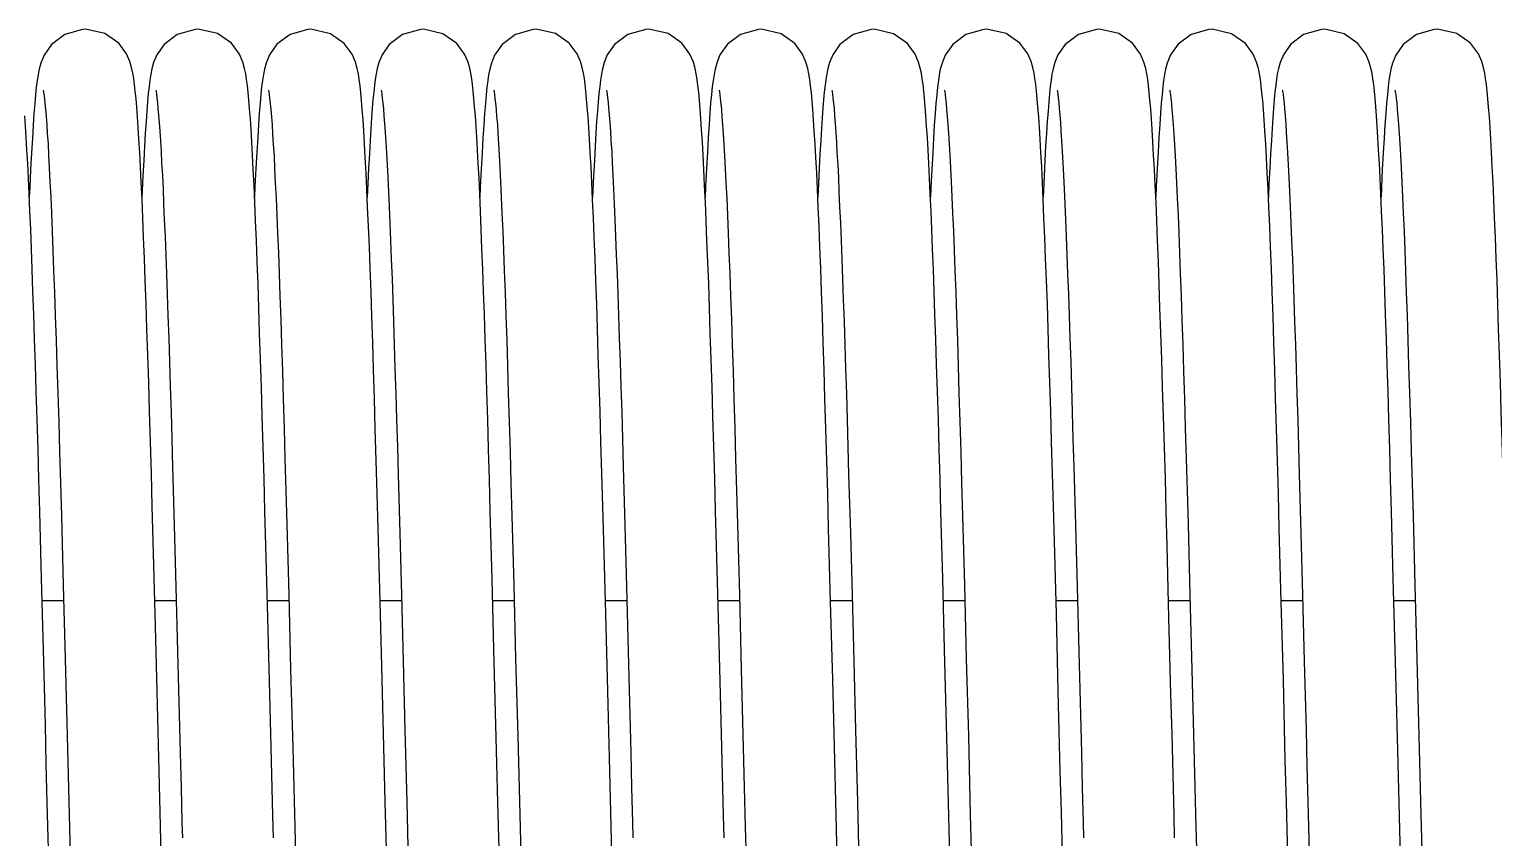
# Model space of a CAD drawing. Header units: millimetres. Extents: x 21899 to 38731, y -5425 to 3612.
# Drawn here: x 33722.3 to 33826.3, y -2716.3 to -2658.9 of the extents above; entities that cross this region are included whole.
import ezdxf

# ---------------------------------------------------------------- set-up
doc = ezdxf.new("R2010")
doc.units = ezdxf.units.MM

msp = doc.modelspace()

# ---------------------------------------------------------------- linework, layer by layer
at = {"color": 7, "linetype": 'Continuous'}
for p, q in [((33732.47, -2689.98), (33732.58, -2694.12)), ((33764.47, -2689.98), (33764.58, -2694.12)), ((33796.47, -2689.98), (33796.58, -2694.12)), ((33748.48, -2690.53), (33748.6, -2694.68)), ((33780.48, -2690.53), (33780.6, -2694.68)), ((33812.48, -2690.53), (33812.6, -2694.68)), ((33723.16, -2697.9), (33723.03, -2693.15)), ((33724.57, -2693.47), (33724.7, -2698.38)), ((33755.16, -2697.9), (33755.03, -2693.15)), ((33756.57, -2693.47), (33756.7, -2698.38)), ((33787.16, -2697.9), (33787.03, -2693.15)), ((33788.57, -2693.47), (33788.7, -2698.38)), ((33819.16, -2697.9), (33819.03, -2693.15)), ((33820.57, -2693.47), (33820.7, -2698.38)), ((33732.58, -2694.12), (33732.7, -2698.51)), ((33740.58, -2694.06), (33740.72, -2699.07)), ((33747.2, -2699.56), (33747.06, -2694.35)), ((33764.58, -2694.12), (33764.7, -2698.51)), ((33772.58, -2694.06), (33772.72, -2699.07)), ((33779.2, -2699.56), (33779.06, -2694.35)), ((33796.58, -2694.12), (33796.7, -2698.51)), ((33804.58, -2694.06), (33804.72, -2699.07)), ((33811.2, -2699.56), (33811.06, -2694.35)), ((33731.23, -2700.43), (33731.09, -2695.25)), ((33739.23, -2700.69), (33739.1, -2695.58)), ((33748.6, -2694.68), (33748.72, -2699.1)), ((33763.23, -2700.43), (33763.09, -2695.25)), ((33771.23, -2700.69), (33771.1, -2695.58)), ((33780.6, -2694.68), (33780.72, -2699.1)), ((33795.23, -2700.43), (33795.09, -2695.25)), ((33803.23, -2700.69), (33803.1, -2695.58)), ((33812.6, -2694.68), (33812.72, -2699.1)), ((33723.29, -2702.96), (33723.16, -2697.9)), ((33724.7, -2698.38), (33724.83, -2703.61)), ((33732.7, -2698.51), (33732.82, -2703.1)), ((33755.29, -2702.96), (33755.16, -2697.9)), ((33756.7, -2698.38), (33756.83, -2703.61)), ((33764.7, -2698.51), (33764.82, -2703.1)), ((33787.29, -2702.96), (33787.16, -2697.9)), ((33788.7, -2698.38), (33788.83, -2703.61)), ((33796.7, -2698.51), (33796.82, -2703.1)), ((33819.29, -2702.96), (33819.16, -2697.9)), ((33820.7, -2698.38), (33820.83, -2703.61)), ((33723.2, -2699.47), (33724.73, -2699.47)), ((33731.2, -2699.47), (33732.73, -2699.47)), ((33739.2, -2699.47), (33740.73, -2699.47)), ((33740.72, -2699.07), (33740.85, -2704.38)), ((33747.2, -2699.47), (33748.73, -2699.47)), ((33747.35, -2705.09), (33747.2, -2699.56)), ((33748.72, -2699.1), (33748.84, -2703.77)), ((33755.2, -2699.47), (33756.73, -2699.47)), ((33763.2, -2699.47), (33764.73, -2699.47)), ((33771.2, -2699.47), (33772.73, -2699.47)), ((33772.72, -2699.07), (33772.85, -2704.38)), ((33779.2, -2699.47), (33780.73, -2699.47)), ((33779.35, -2705.09), (33779.2, -2699.56)), ((33780.72, -2699.1), (33780.84, -2703.77)), ((33787.2, -2699.47), (33788.73, -2699.47)), ((33795.2, -2699.47), (33796.73, -2699.47)), ((33803.2, -2699.47), (33804.73, -2699.47)), ((33804.72, -2699.07), (33804.85, -2704.38)), ((33811.2, -2699.47), (33812.73, -2699.47)), ((33811.35, -2705.09), (33811.2, -2699.56)), ((33812.72, -2699.1), (33812.84, -2703.77)), ((33819.2, -2699.47), (33820.73, -2699.47)), ((33724.83, -2703.61), (33724.98, -2709.08)), ((33756.83, -2703.61), (33756.98, -2709.08)), ((33788.83, -2703.61), (33788.98, -2709.08)), ((33820.83, -2703.61), (33820.98, -2709.08)), ((33731.73, -2720.28), (33731.59, -2714.49)), ((33763.73, -2720.28), (33763.59, -2714.49)), ((33795.73, -2720.28), (33795.59, -2714.49)), ((33741.14, -2715.56), (33741.29, -2721.23)), ((33773.14, -2715.56), (33773.29, -2721.23)), ((33805.14, -2715.56), (33805.29, -2721.23))]:
    msp.add_line(p, q, dxfattribs=at)
for points in [[(33726.29, -2658.91), (33726.07, -2658.92), (33724.81, -2659.28), (33723.87, -2659.99), (33723.34, -2660.74), (33723.11, -2661.31), (33722.99, -2661.75), (33722.91, -2662.14), (33722.85, -2662.56), (33722.79, -2663.02), (33722.74, -2663.56), (33722.68, -2664.18), (33722.62, -2664.89)], [(33729.98, -2665.12), (33729.92, -2664.44), (33729.87, -2663.84), (33729.82, -2663.3), (33729.77, -2662.83), (33729.71, -2662.41), (33729.65, -2662.02), (33729.56, -2661.63), (33729.44, -2661.2), (33729.2, -2660.65), (33728.64, -2659.91), (33727.66, -2659.22), (33726.29, -2658.91)], [(33734.29, -2658.91), (33734.07, -2658.92), (33732.8, -2659.29), (33731.86, -2660), (33731.34, -2660.73), (33731.12, -2661.28), (33731, -2661.72), (33730.92, -2662.11), (33730.86, -2662.52), (33730.8, -2662.97), (33730.74, -2663.48), (33730.69, -2664.06), (33730.64, -2664.72)], [(33737.93, -2664.57), (33737.88, -2663.94), (33737.83, -2663.39), (33737.78, -2662.91), (33737.72, -2662.47), (33737.66, -2662.08), (33737.58, -2661.69), (33737.45, -2661.24), (33737.21, -2660.67), (33736.64, -2659.91), (33735.66, -2659.22), (33734.29, -2658.91)], [(33742.29, -2658.91), (33742.07, -2658.92), (33740.81, -2659.28), (33739.87, -2659.98), (33739.34, -2660.73), (33739.11, -2661.31), (33738.99, -2661.74), (33738.92, -2662.13), (33738.85, -2662.55), (33738.79, -2663.01), (33738.74, -2663.55), (33738.68, -2664.16), (33738.62, -2664.87)], [(33745.94, -2664.62), (33745.89, -2663.98), (33745.83, -2663.42), (33745.78, -2662.92), (33745.72, -2662.48), (33745.66, -2662.08), (33745.58, -2661.69), (33745.45, -2661.25), (33745.21, -2660.68), (33744.66, -2659.93), (33743.68, -2659.23), (33742.29, -2658.91)], [(33750.29, -2658.91), (33750.07, -2658.92), (33748.79, -2659.29), (33747.85, -2660), (33747.35, -2660.73), (33747.12, -2661.26), (33747, -2661.69), (33746.92, -2662.08), (33746.86, -2662.47), (33746.81, -2662.89), (33746.75, -2663.37), (33746.7, -2663.91), (33746.65, -2664.51), (33746.6, -2665.2)], [(33753.97, -2665.07), (33753.92, -2664.42), (33753.87, -2663.83), (33753.82, -2663.3), (33753.77, -2662.84), (33753.71, -2662.42), (33753.65, -2662.04), (33753.57, -2661.67), (33753.45, -2661.24), (33753.21, -2660.68), (33752.65, -2659.92), (33751.67, -2659.23), (33750.29, -2658.91)], [(33758.29, -2658.91), (33758.07, -2658.92), (33756.81, -2659.28), (33755.87, -2659.99), (33755.34, -2660.74), (33755.11, -2661.31), (33754.99, -2661.75), (33754.91, -2662.14), (33754.85, -2662.56), (33754.79, -2663.02), (33754.74, -2663.56), (33754.68, -2664.18), (33754.62, -2664.89)], [(33761.98, -2665.12), (33761.92, -2664.44), (33761.87, -2663.84), (33761.82, -2663.3), (33761.77, -2662.83), (33761.71, -2662.41), (33761.65, -2662.02), (33761.56, -2661.63), (33761.44, -2661.2), (33761.2, -2660.65), (33760.64, -2659.91), (33759.66, -2659.22), (33758.29, -2658.91)], [(33766.29, -2658.91), (33766.07, -2658.92), (33764.8, -2659.29), (33763.86, -2660), (33763.34, -2660.73), (33763.12, -2661.28), (33763, -2661.72), (33762.92, -2662.11), (33762.86, -2662.52), (33762.8, -2662.97), (33762.74, -2663.48), (33762.69, -2664.06), (33762.64, -2664.72)], [(33769.93, -2664.57), (33769.88, -2663.94), (33769.83, -2663.39), (33769.78, -2662.91), (33769.72, -2662.47), (33769.66, -2662.08), (33769.58, -2661.69), (33769.45, -2661.24), (33769.21, -2660.67), (33768.64, -2659.91), (33767.66, -2659.22), (33766.29, -2658.91)], [(33774.29, -2658.91), (33774.07, -2658.92), (33772.81, -2659.28), (33771.87, -2659.98), (33771.34, -2660.73), (33771.11, -2661.31), (33770.99, -2661.74), (33770.92, -2662.13), (33770.85, -2662.55), (33770.79, -2663.01), (33770.74, -2663.55), (33770.68, -2664.16), (33770.62, -2664.87)], [(33777.94, -2664.62), (33777.89, -2663.98), (33777.83, -2663.42), (33777.78, -2662.92), (33777.72, -2662.48), (33777.66, -2662.08), (33777.58, -2661.69), (33777.45, -2661.25), (33777.21, -2660.68), (33776.66, -2659.93), (33775.68, -2659.23), (33774.29, -2658.91)], [(33782.29, -2658.91), (33782.07, -2658.92), (33780.79, -2659.29), (33779.85, -2660), (33779.35, -2660.73), (33779.12, -2661.26), (33779, -2661.69), (33778.92, -2662.08), (33778.86, -2662.47), (33778.81, -2662.89), (33778.75, -2663.37), (33778.7, -2663.91), (33778.65, -2664.51), (33778.6, -2665.2)], [(33785.97, -2665.07), (33785.92, -2664.42), (33785.87, -2663.83), (33785.82, -2663.3), (33785.77, -2662.84), (33785.71, -2662.42), (33785.65, -2662.04), (33785.57, -2661.67), (33785.45, -2661.24), (33785.21, -2660.68), (33784.65, -2659.92), (33783.67, -2659.23), (33782.29, -2658.91)], [(33790.29, -2658.91), (33790.07, -2658.92), (33788.81, -2659.28), (33787.87, -2659.99), (33787.34, -2660.74), (33787.11, -2661.31), (33786.99, -2661.75), (33786.91, -2662.14), (33786.85, -2662.56), (33786.79, -2663.02), (33786.74, -2663.56), (33786.68, -2664.18), (33786.62, -2664.89)], [(33793.98, -2665.12), (33793.92, -2664.44), (33793.87, -2663.84), (33793.82, -2663.3), (33793.77, -2662.83), (33793.71, -2662.41), (33793.65, -2662.02), (33793.56, -2661.63), (33793.44, -2661.2), (33793.2, -2660.65), (33792.64, -2659.91), (33791.66, -2659.22), (33790.29, -2658.91)], [(33798.29, -2658.91), (33798.07, -2658.92), (33796.8, -2659.29), (33795.86, -2660), (33795.34, -2660.73), (33795.12, -2661.28), (33795, -2661.72), (33794.92, -2662.11), (33794.86, -2662.52), (33794.8, -2662.97), (33794.74, -2663.48), (33794.69, -2664.06), (33794.64, -2664.72)], [(33801.93, -2664.57), (33801.88, -2663.94), (33801.83, -2663.39), (33801.78, -2662.91), (33801.72, -2662.47), (33801.66, -2662.08), (33801.58, -2661.69), (33801.45, -2661.24), (33801.21, -2660.67), (33800.64, -2659.91), (33799.66, -2659.22), (33798.29, -2658.91)], [(33806.29, -2658.91), (33806.07, -2658.92), (33804.81, -2659.28), (33803.87, -2659.98), (33803.34, -2660.73), (33803.11, -2661.31), (33802.99, -2661.74), (33802.92, -2662.13), (33802.85, -2662.55), (33802.79, -2663.01), (33802.74, -2663.55), (33802.68, -2664.16), (33802.62, -2664.87)], [(33809.94, -2664.62), (33809.89, -2663.98), (33809.83, -2663.42), (33809.78, -2662.92), (33809.72, -2662.48), (33809.66, -2662.08), (33809.58, -2661.69), (33809.45, -2661.25), (33809.21, -2660.68), (33808.66, -2659.93), (33807.68, -2659.23), (33806.29, -2658.91)], [(33814.29, -2658.91), (33814.07, -2658.92), (33812.79, -2659.29), (33811.85, -2660), (33811.35, -2660.73), (33811.12, -2661.26), (33811, -2661.69), (33810.92, -2662.08), (33810.86, -2662.47), (33810.81, -2662.89), (33810.75, -2663.37), (33810.7, -2663.91), (33810.65, -2664.51), (33810.6, -2665.2)], [(33817.97, -2665.07), (33817.92, -2664.42), (33817.87, -2663.83), (33817.82, -2663.3), (33817.77, -2662.84), (33817.71, -2662.42), (33817.65, -2662.04), (33817.57, -2661.67), (33817.45, -2661.24), (33817.21, -2660.68), (33816.65, -2659.92), (33815.67, -2659.23), (33814.29, -2658.91)], [(33822.29, -2658.91), (33822.07, -2658.92), (33820.81, -2659.28), (33819.87, -2659.99), (33819.34, -2660.74), (33819.11, -2661.31), (33818.99, -2661.75), (33818.91, -2662.14), (33818.85, -2662.56), (33818.79, -2663.02), (33818.74, -2663.56), (33818.68, -2664.18), (33818.62, -2664.89)], [(33825.98, -2665.12), (33825.92, -2664.44), (33825.87, -2663.84), (33825.82, -2663.3), (33825.77, -2662.83), (33825.71, -2662.41), (33825.65, -2662.02), (33825.56, -2661.63), (33825.44, -2661.2), (33825.2, -2660.65), (33824.64, -2659.91), (33823.66, -2659.22), (33822.29, -2658.91)], [(33723.28, -2663.24), (33723.3, -2663.35), (33723.33, -2663.54), (33723.36, -2663.82), (33723.4, -2664.17), (33723.44, -2664.6), (33723.48, -2665.1), (33723.53, -2665.67), (33723.57, -2666.32), (33723.62, -2667.05), (33723.66, -2667.86), (33723.71, -2668.75), (33723.76, -2669.74), (33723.81, -2670.81), (33723.86, -2671.98), (33723.92, -2673.24), (33723.97, -2674.6), (33724.02, -2676.05), (33724.08, -2677.6), (33724.14, -2679.24), (33724.2, -2680.99), (33724.25, -2682.82), (33724.31, -2684.76), (33724.38, -2686.79), (33724.44, -2688.92), (33724.5, -2691.15), (33724.57, -2693.47)], [(33731.28, -2663.23), (33731.28, -2663.24), (33731.3, -2663.33), (33731.33, -2663.51), (33731.36, -2663.78), (33731.4, -2664.12), (33731.43, -2664.52), (33731.47, -2665), (33731.52, -2665.54), (33731.56, -2666.15), (33731.6, -2666.83), (33731.65, -2667.58), (33731.69, -2668.4), (33731.74, -2669.29), (33731.79, -2670.26), (33731.83, -2671.31), (33731.88, -2672.43), (33731.93, -2673.63), (33731.98, -2674.92), (33732.03, -2676.28), (33732.09, -2677.72), (33732.14, -2679.24), (33732.19, -2680.84), (33732.25, -2682.52), (33732.3, -2684.27), (33732.36, -2686.1), (33732.41, -2688.01), (33732.47, -2689.98)], [(33739.28, -2663.24), (33739.3, -2663.35), (33739.33, -2663.55), (33739.36, -2663.83), (33739.4, -2664.18), (33739.44, -2664.61), (33739.48, -2665.12), (33739.53, -2665.69), (33739.57, -2666.35), (33739.62, -2667.09), (33739.67, -2667.91), (33739.71, -2668.81), (33739.76, -2669.82), (33739.82, -2670.91), (33739.87, -2672.1), (33739.92, -2673.39), (33739.98, -2674.78), (33740.03, -2676.26), (33740.09, -2677.84), (33740.15, -2679.52), (33740.21, -2681.3), (33740.27, -2683.18), (33740.33, -2685.15), (33740.39, -2687.23), (33740.45, -2689.41), (33740.52, -2691.69), (33740.58, -2694.06)], [(33747.28, -2663.24), (33747.3, -2663.34), (33747.33, -2663.53), (33747.36, -2663.8), (33747.4, -2664.15), (33747.44, -2664.57), (33747.48, -2665.05), (33747.52, -2665.61), (33747.56, -2666.23), (33747.61, -2666.92), (33747.65, -2667.69), (33747.7, -2668.53), (33747.75, -2669.44), (33747.79, -2670.44), (33747.84, -2671.51), (33747.89, -2672.67), (33747.94, -2673.91), (33747.99, -2675.23), (33748.05, -2676.63), (33748.1, -2678.11), (33748.15, -2679.67), (33748.21, -2681.31), (33748.26, -2683.01), (33748.32, -2684.79), (33748.37, -2686.63), (33748.43, -2688.55), (33748.48, -2690.53)], [(33755.28, -2663.24), (33755.3, -2663.35), (33755.33, -2663.54), (33755.36, -2663.82), (33755.4, -2664.17), (33755.44, -2664.6), (33755.48, -2665.1), (33755.53, -2665.67), (33755.57, -2666.32), (33755.62, -2667.05), (33755.66, -2667.86), (33755.71, -2668.75), (33755.76, -2669.74), (33755.81, -2670.81), (33755.86, -2671.98), (33755.92, -2673.24), (33755.97, -2674.6), (33756.02, -2676.05), (33756.08, -2677.6), (33756.14, -2679.24), (33756.2, -2680.99), (33756.25, -2682.82), (33756.31, -2684.76), (33756.38, -2686.79), (33756.44, -2688.92), (33756.5, -2691.15), (33756.57, -2693.47)], [(33763.28, -2663.23), (33763.28, -2663.24), (33763.3, -2663.33), (33763.33, -2663.51), (33763.36, -2663.78), (33763.4, -2664.12), (33763.43, -2664.52), (33763.47, -2665), (33763.52, -2665.54), (33763.56, -2666.15), (33763.6, -2666.83), (33763.65, -2667.58), (33763.69, -2668.4), (33763.74, -2669.29), (33763.79, -2670.26), (33763.83, -2671.31), (33763.88, -2672.43), (33763.93, -2673.63), (33763.98, -2674.92), (33764.03, -2676.28), (33764.09, -2677.72), (33764.14, -2679.24), (33764.19, -2680.84), (33764.25, -2682.52), (33764.3, -2684.27), (33764.36, -2686.1), (33764.41, -2688.01), (33764.47, -2689.98)], [(33771.28, -2663.24), (33771.3, -2663.35), (33771.33, -2663.55), (33771.36, -2663.83), (33771.4, -2664.18), (33771.44, -2664.61), (33771.48, -2665.12), (33771.53, -2665.69), (33771.57, -2666.35), (33771.62, -2667.09), (33771.67, -2667.91), (33771.71, -2668.81), (33771.76, -2669.82), (33771.82, -2670.91), (33771.87, -2672.1), (33771.92, -2673.39), (33771.98, -2674.78), (33772.03, -2676.26), (33772.09, -2677.84), (33772.15, -2679.52), (33772.21, -2681.3), (33772.27, -2683.18), (33772.33, -2685.15), (33772.39, -2687.23), (33772.45, -2689.41), (33772.52, -2691.69), (33772.58, -2694.06)], [(33779.28, -2663.24), (33779.3, -2663.34), (33779.33, -2663.53), (33779.36, -2663.8), (33779.4, -2664.15), (33779.44, -2664.57), (33779.48, -2665.05), (33779.52, -2665.61), (33779.56, -2666.23), (33779.61, -2666.92), (33779.65, -2667.69), (33779.7, -2668.53), (33779.75, -2669.44), (33779.79, -2670.44), (33779.84, -2671.51), (33779.89, -2672.67), (33779.94, -2673.91), (33779.99, -2675.23), (33780.05, -2676.63), (33780.1, -2678.11), (33780.15, -2679.67), (33780.21, -2681.31), (33780.26, -2683.01), (33780.32, -2684.79), (33780.37, -2686.63), (33780.43, -2688.55), (33780.48, -2690.53)], [(33787.28, -2663.24), (33787.3, -2663.35), (33787.33, -2663.54), (33787.36, -2663.82), (33787.4, -2664.17), (33787.44, -2664.6), (33787.48, -2665.1), (33787.53, -2665.67), (33787.57, -2666.32), (33787.62, -2667.05), (33787.66, -2667.86), (33787.71, -2668.75), (33787.76, -2669.74), (33787.81, -2670.81), (33787.86, -2671.98), (33787.92, -2673.24), (33787.97, -2674.6), (33788.02, -2676.05), (33788.08, -2677.6), (33788.14, -2679.24), (33788.2, -2680.99), (33788.25, -2682.82), (33788.31, -2684.76), (33788.38, -2686.79), (33788.44, -2688.92), (33788.5, -2691.15), (33788.57, -2693.47)], [(33795.28, -2663.23), (33795.28, -2663.24), (33795.3, -2663.33), (33795.33, -2663.51), (33795.36, -2663.78), (33795.4, -2664.12), (33795.43, -2664.52), (33795.47, -2665), (33795.52, -2665.54), (33795.56, -2666.15), (33795.6, -2666.83), (33795.65, -2667.58), (33795.69, -2668.4), (33795.74, -2669.29), (33795.79, -2670.26), (33795.83, -2671.31), (33795.88, -2672.43), (33795.93, -2673.63), (33795.98, -2674.92), (33796.03, -2676.28), (33796.09, -2677.72), (33796.14, -2679.24), (33796.19, -2680.84), (33796.25, -2682.52), (33796.3, -2684.27), (33796.36, -2686.1), (33796.41, -2688.01), (33796.47, -2689.98)], [(33803.28, -2663.24), (33803.3, -2663.35), (33803.33, -2663.55), (33803.36, -2663.83), (33803.4, -2664.18), (33803.44, -2664.61), (33803.48, -2665.12), (33803.53, -2665.69), (33803.57, -2666.35), (33803.62, -2667.09), (33803.67, -2667.91), (33803.71, -2668.81), (33803.76, -2669.82), (33803.82, -2670.91), (33803.87, -2672.1), (33803.92, -2673.39), (33803.98, -2674.78), (33804.03, -2676.26), (33804.09, -2677.84), (33804.15, -2679.52), (33804.21, -2681.3), (33804.27, -2683.18), (33804.33, -2685.15), (33804.39, -2687.23), (33804.45, -2689.41), (33804.52, -2691.69), (33804.58, -2694.06)], [(33811.28, -2663.24), (33811.3, -2663.34), (33811.33, -2663.53), (33811.36, -2663.8), (33811.4, -2664.15), (33811.44, -2664.57), (33811.48, -2665.05), (33811.52, -2665.61), (33811.56, -2666.23), (33811.61, -2666.92), (33811.65, -2667.69), (33811.7, -2668.53), (33811.75, -2669.44), (33811.79, -2670.44), (33811.84, -2671.51), (33811.89, -2672.67), (33811.94, -2673.91), (33811.99, -2675.23), (33812.05, -2676.63), (33812.1, -2678.11), (33812.15, -2679.67), (33812.21, -2681.31), (33812.26, -2683.01), (33812.32, -2684.79), (33812.37, -2686.63), (33812.43, -2688.55), (33812.48, -2690.53)], [(33819.28, -2663.24), (33819.3, -2663.35), (33819.33, -2663.54), (33819.36, -2663.82), (33819.4, -2664.17), (33819.44, -2664.6), (33819.48, -2665.1), (33819.53, -2665.67), (33819.57, -2666.32), (33819.62, -2667.05), (33819.66, -2667.86), (33819.71, -2668.75), (33819.76, -2669.74), (33819.81, -2670.81), (33819.86, -2671.98), (33819.92, -2673.24), (33819.97, -2674.6), (33820.02, -2676.05), (33820.08, -2677.6), (33820.14, -2679.24), (33820.2, -2680.99), (33820.25, -2682.82), (33820.31, -2684.76), (33820.38, -2686.79), (33820.44, -2688.92), (33820.5, -2691.15), (33820.57, -2693.47)], [(33723.03, -2693.15), (33722.97, -2690.89), (33722.91, -2688.72), (33722.85, -2686.63), (33722.79, -2684.64), (33722.73, -2682.73), (33722.67, -2680.91), (33722.61, -2679.17), (33722.55, -2677.53), (33722.5, -2675.97), (33722.44, -2674.5), (33722.39, -2673.12), (33722.33, -2671.82), (33722.28, -2670.61), (33722.23, -2669.49), (33722.18, -2668.44), (33722.12, -2667.48), (33722.07, -2666.6), (33722.02, -2665.8), (33721.97, -2665.07)], [(33722.62, -2664.89), (33722.56, -2665.71), (33722.51, -2666.64), (33722.45, -2667.69), (33722.38, -2668.86), (33722.32, -2670.15), (33722.29, -2670.84)], [(33731.09, -2695.25), (33731.02, -2692.8), (33730.96, -2690.46), (33730.89, -2688.21), (33730.83, -2686.05), (33730.77, -2684), (33730.7, -2682.05), (33730.64, -2680.19), (33730.59, -2678.43), (33730.53, -2676.75), (33730.47, -2675.18), (33730.41, -2673.69), (33730.35, -2672.3), (33730.3, -2671), (33730.24, -2669.79), (33730.19, -2668.68), (33730.13, -2667.65), (33730.08, -2666.72), (33730.03, -2665.88), (33729.98, -2665.12)], [(33730.64, -2664.72), (33730.58, -2665.46), (33730.53, -2666.29), (33730.47, -2667.21), (33730.42, -2668.23), (33730.36, -2669.35), (33730.29, -2670.83)], [(33739.1, -2695.58), (33739.03, -2693.14), (33738.97, -2690.8), (33738.9, -2688.55), (33738.84, -2686.39), (33738.78, -2684.33), (33738.71, -2682.35), (33738.65, -2680.48), (33738.59, -2678.7), (33738.54, -2677.01), (33738.48, -2675.42), (33738.42, -2673.92), (33738.36, -2672.52), (33738.31, -2671.21), (33738.25, -2670), (33738.2, -2668.87), (33738.14, -2667.84), (33738.09, -2666.9), (33738.04, -2666.04), (33737.99, -2665.26), (33737.93, -2664.57)], [(33738.62, -2664.87), (33738.57, -2665.68), (33738.51, -2666.6), (33738.45, -2667.64), (33738.39, -2668.8), (33738.32, -2670.08), (33738.29, -2670.84)], [(33747.06, -2694.35), (33747, -2691.89), (33746.93, -2689.54), (33746.86, -2687.29), (33746.8, -2685.14), (33746.74, -2683.09), (33746.68, -2681.15), (33746.62, -2679.3), (33746.56, -2677.56), (33746.5, -2675.91), (33746.44, -2674.36), (33746.38, -2672.9), (33746.32, -2671.54), (33746.27, -2670.27), (33746.21, -2669.1), (33746.15, -2668.02), (33746.1, -2667.04), (33746.04, -2666.15), (33745.99, -2665.34), (33745.94, -2664.62)], [(33746.6, -2665.2), (33746.55, -2665.96), (33746.5, -2666.81), (33746.44, -2667.75), (33746.39, -2668.77), (33746.33, -2669.89), (33746.29, -2670.84)], [(33755.03, -2693.15), (33754.97, -2690.89), (33754.91, -2688.72), (33754.85, -2686.63), (33754.79, -2684.64), (33754.73, -2682.73), (33754.67, -2680.91), (33754.61, -2679.17), (33754.55, -2677.53), (33754.5, -2675.97), (33754.44, -2674.5), (33754.39, -2673.12), (33754.33, -2671.82), (33754.28, -2670.61), (33754.23, -2669.49), (33754.18, -2668.44), (33754.12, -2667.48), (33754.07, -2666.6), (33754.02, -2665.8), (33753.97, -2665.07)], [(33754.62, -2664.89), (33754.56, -2665.71), (33754.51, -2666.64), (33754.45, -2667.69), (33754.38, -2668.86), (33754.32, -2670.15), (33754.29, -2670.84)], [(33763.09, -2695.25), (33763.02, -2692.8), (33762.96, -2690.46), (33762.89, -2688.21), (33762.83, -2686.05), (33762.77, -2684), (33762.7, -2682.05), (33762.64, -2680.19), (33762.59, -2678.43), (33762.53, -2676.75), (33762.47, -2675.18), (33762.41, -2673.69), (33762.35, -2672.3), (33762.3, -2671), (33762.24, -2669.79), (33762.19, -2668.68), (33762.13, -2667.65), (33762.08, -2666.72), (33762.03, -2665.88), (33761.98, -2665.12)], [(33762.64, -2664.72), (33762.58, -2665.46), (33762.53, -2666.29), (33762.47, -2667.21), (33762.42, -2668.23), (33762.36, -2669.35), (33762.29, -2670.83)], [(33771.1, -2695.58), (33771.03, -2693.14), (33770.97, -2690.8), (33770.9, -2688.55), (33770.84, -2686.39), (33770.78, -2684.33), (33770.71, -2682.35), (33770.65, -2680.48), (33770.59, -2678.7), (33770.54, -2677.01), (33770.48, -2675.42), (33770.42, -2673.92), (33770.36, -2672.52), (33770.31, -2671.21), (33770.25, -2670), (33770.2, -2668.87), (33770.14, -2667.84), (33770.09, -2666.9), (33770.04, -2666.04), (33769.99, -2665.26), (33769.93, -2664.57)], [(33770.62, -2664.87), (33770.57, -2665.68), (33770.51, -2666.6), (33770.45, -2667.64), (33770.39, -2668.8), (33770.32, -2670.08), (33770.29, -2670.84)], [(33779.06, -2694.35), (33779, -2691.89), (33778.93, -2689.54), (33778.86, -2687.29), (33778.8, -2685.14), (33778.74, -2683.09), (33778.68, -2681.15), (33778.62, -2679.3), (33778.56, -2677.56), (33778.5, -2675.91), (33778.44, -2674.36), (33778.38, -2672.9), (33778.32, -2671.54), (33778.27, -2670.27), (33778.21, -2669.1), (33778.15, -2668.02), (33778.1, -2667.04), (33778.04, -2666.15), (33777.99, -2665.34), (33777.94, -2664.62)], [(33778.6, -2665.2), (33778.55, -2665.96), (33778.5, -2666.81), (33778.44, -2667.75), (33778.39, -2668.77), (33778.33, -2669.89), (33778.29, -2670.84)], [(33787.03, -2693.15), (33786.97, -2690.89), (33786.91, -2688.72), (33786.85, -2686.63), (33786.79, -2684.64), (33786.73, -2682.73), (33786.67, -2680.91), (33786.61, -2679.17), (33786.55, -2677.53), (33786.5, -2675.97), (33786.44, -2674.5), (33786.39, -2673.12), (33786.33, -2671.82), (33786.28, -2670.61), (33786.23, -2669.49), (33786.18, -2668.44), (33786.12, -2667.48), (33786.07, -2666.6), (33786.02, -2665.8), (33785.97, -2665.07)], [(33786.62, -2664.89), (33786.56, -2665.71), (33786.51, -2666.64), (33786.45, -2667.69), (33786.38, -2668.86), (33786.32, -2670.15), (33786.29, -2670.84)], [(33795.09, -2695.25), (33795.02, -2692.8), (33794.96, -2690.46), (33794.89, -2688.21), (33794.83, -2686.05), (33794.77, -2684), (33794.7, -2682.05), (33794.64, -2680.19), (33794.59, -2678.43), (33794.53, -2676.75), (33794.47, -2675.18), (33794.41, -2673.69), (33794.35, -2672.3), (33794.3, -2671), (33794.24, -2669.79), (33794.19, -2668.68), (33794.13, -2667.65), (33794.08, -2666.72), (33794.03, -2665.88), (33793.98, -2665.12)], [(33794.64, -2664.72), (33794.58, -2665.46), (33794.53, -2666.29), (33794.47, -2667.21), (33794.42, -2668.23), (33794.36, -2669.35), (33794.29, -2670.83)], [(33803.1, -2695.58), (33803.03, -2693.14), (33802.97, -2690.8), (33802.9, -2688.55), (33802.84, -2686.39), (33802.78, -2684.33), (33802.71, -2682.35), (33802.65, -2680.48), (33802.59, -2678.7), (33802.54, -2677.01), (33802.48, -2675.42), (33802.42, -2673.92), (33802.36, -2672.52), (33802.31, -2671.21), (33802.25, -2670), (33802.2, -2668.87), (33802.14, -2667.84), (33802.09, -2666.9), (33802.04, -2666.04), (33801.99, -2665.26), (33801.93, -2664.57)], [(33802.62, -2664.87), (33802.57, -2665.68), (33802.51, -2666.6), (33802.45, -2667.64), (33802.39, -2668.8), (33802.32, -2670.08), (33802.29, -2670.84)], [(33811.06, -2694.35), (33811, -2691.89), (33810.93, -2689.54), (33810.86, -2687.29), (33810.8, -2685.14), (33810.74, -2683.09), (33810.68, -2681.15), (33810.62, -2679.3), (33810.56, -2677.56), (33810.5, -2675.91), (33810.44, -2674.36), (33810.38, -2672.9), (33810.32, -2671.54), (33810.27, -2670.27), (33810.21, -2669.1), (33810.15, -2668.02), (33810.1, -2667.04), (33810.04, -2666.15), (33809.99, -2665.34), (33809.94, -2664.62)], [(33810.6, -2665.2), (33810.55, -2665.96), (33810.5, -2666.81), (33810.44, -2667.75), (33810.39, -2668.77), (33810.33, -2669.89), (33810.29, -2670.84)], [(33819.03, -2693.15), (33818.97, -2690.89), (33818.91, -2688.72), (33818.85, -2686.63), (33818.79, -2684.64), (33818.73, -2682.73), (33818.67, -2680.91), (33818.61, -2679.17), (33818.55, -2677.53), (33818.5, -2675.97), (33818.44, -2674.5), (33818.39, -2673.12), (33818.33, -2671.82), (33818.28, -2670.61), (33818.23, -2669.49), (33818.18, -2668.44), (33818.12, -2667.48), (33818.07, -2666.6), (33818.02, -2665.8), (33817.97, -2665.07)], [(33818.62, -2664.89), (33818.56, -2665.71), (33818.51, -2666.64), (33818.45, -2667.69), (33818.38, -2668.86), (33818.32, -2670.15), (33818.29, -2670.84)], [(33827.09, -2695.25), (33827.02, -2692.8), (33826.96, -2690.46), (33826.89, -2688.21), (33826.83, -2686.05), (33826.77, -2684), (33826.7, -2682.05), (33826.64, -2680.19), (33826.59, -2678.43), (33826.53, -2676.75), (33826.47, -2675.18), (33826.41, -2673.69), (33826.35, -2672.3), (33826.3, -2671), (33826.24, -2669.79), (33826.19, -2668.68), (33826.13, -2667.65), (33826.08, -2666.72), (33826.03, -2665.88), (33825.98, -2665.12)], [(33731.59, -2714.49), (33731.51, -2711.6), (33731.44, -2708.74), (33731.37, -2705.91), (33731.23, -2700.43)], [(33739.45, -2708.94), (33739.37, -2706.12), (33739.23, -2700.69)], [(33763.59, -2714.49), (33763.51, -2711.6), (33763.44, -2708.74), (33763.37, -2705.91), (33763.23, -2700.43)], [(33771.45, -2708.94), (33771.37, -2706.12), (33771.23, -2700.69)], [(33795.59, -2714.49), (33795.51, -2711.6), (33795.44, -2708.74), (33795.37, -2705.91), (33795.23, -2700.43)], [(33803.45, -2708.94), (33803.37, -2706.12), (33803.23, -2700.69)], [(33723.72, -2719.56), (33723.57, -2713.84), (33723.5, -2711.04), (33723.43, -2708.29), (33723.29, -2702.96)], [(33732.82, -2703.1), (33733.01, -2710.3), (33733.07, -2712.76), (33733.13, -2715.24), (33733.16, -2716.32)], [(33748.84, -2703.77), (33748.96, -2708.68), (33749.03, -2711.21), (33749.1, -2713.79), (33749.23, -2719.07)], [(33755.72, -2719.56), (33755.57, -2713.84), (33755.5, -2711.04), (33755.43, -2708.29), (33755.29, -2702.96)], [(33764.82, -2703.1), (33765.01, -2710.3), (33765.07, -2712.76), (33765.13, -2715.24), (33765.16, -2716.32)], [(33780.84, -2703.77), (33780.96, -2708.68), (33781.03, -2711.21), (33781.1, -2713.79), (33781.23, -2719.07)], [(33787.72, -2719.56), (33787.57, -2713.84), (33787.5, -2711.04), (33787.43, -2708.29), (33787.29, -2702.96)], [(33796.82, -2703.1), (33797.01, -2710.3), (33797.07, -2712.76), (33797.13, -2715.24), (33797.16, -2716.32)], [(33812.84, -2703.77), (33812.96, -2708.68), (33813.03, -2711.21), (33813.1, -2713.79), (33813.23, -2719.07)], [(33819.72, -2719.56), (33819.57, -2713.84), (33819.5, -2711.04), (33819.43, -2708.29), (33819.29, -2702.96)], [(33740.85, -2704.38), (33741, -2709.91), (33741.07, -2712.73), (33741.14, -2715.56)], [(33772.85, -2704.38), (33773, -2709.91), (33773.07, -2712.73), (33773.14, -2715.56)], [(33804.85, -2704.38), (33805, -2709.91), (33805.07, -2712.73), (33805.14, -2715.56)], [(33747.72, -2719.61), (33747.57, -2713.76), (33747.49, -2710.84), (33747.35, -2705.09)], [(33779.72, -2719.61), (33779.57, -2713.76), (33779.49, -2710.84), (33779.35, -2705.09)], [(33811.72, -2719.61), (33811.57, -2713.76), (33811.49, -2710.84), (33811.35, -2705.09)], [(33724.98, -2709.08), (33725.12, -2714.68), (33725.34, -2723.13)], [(33739.63, -2716.32), (33739.59, -2714.75), (33739.45, -2708.94)], [(33756.98, -2709.08), (33757.12, -2714.68), (33757.34, -2723.13)], [(33771.63, -2716.32), (33771.59, -2714.75), (33771.45, -2708.94)], [(33788.98, -2709.08), (33789.12, -2714.68), (33789.34, -2723.13)], [(33803.63, -2716.32), (33803.59, -2714.75), (33803.45, -2708.94)], [(33820.98, -2709.08), (33821.12, -2714.68), (33821.34, -2723.13)]]:
    msp.add_lwpolyline(points, dxfattribs=at)

doc.saveas('drawing.dxf')
